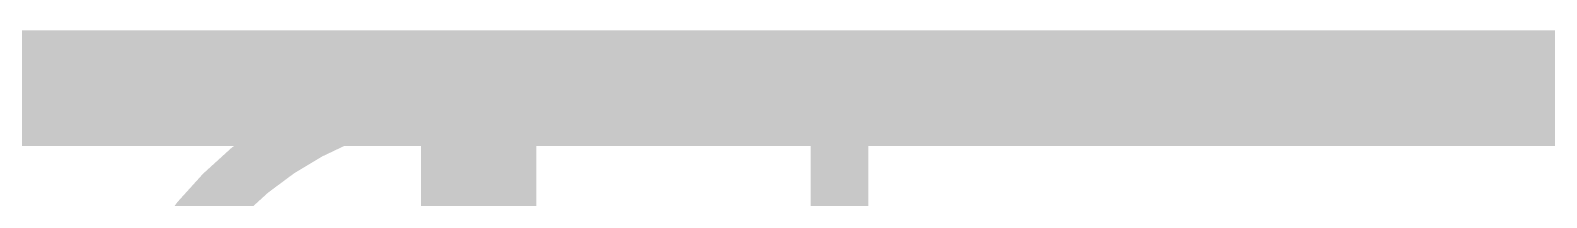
# Model space of a CAD drawing. Extents: x -0.1 to 76.3, y -19.1 to 50.9.
# Drawn here: x 9.85 to 15.19, y 44.07 to 44.65 of the extents above; entities that cross this region are included whole.
import ezdxf

# ---------------------------------------------------------------- set-up
doc = ezdxf.new("R2010")
doc.units = 0
doc.layers.add('1', color=12, linetype='CONTINUOUS')
doc.layers.add('21', color=41, linetype='CONTINUOUS')

msp = doc.modelspace()

# ---------------------------------------------------------------- linework, layer by layer
at = {"layer": '1', "const_width": 0.4064}
for points in [[(11.43, 44.45), (5.08, 44.45)], [(20.32, 44.45), (11.43, 44.45)], [(11.43, 44.45), (11.43, 43.18)]]:
    msp.add_lwpolyline(points, dxfattribs=at)
at = {"layer": '1', "const_width": 0.2032}
for points in [[(11.43, 44.5516, 1), (11.43, 44.3484)], [(11.5316, 44.45, 1), (11.3284, 44.45)], [(11.43, 44.3484, 1), (11.43, 44.5516)]]:
    msp.add_lwpolyline(points, format="xyb", dxfattribs=at)
at = {"layer": '21'}
for points, const_width in [([(11.43, 44.45, 1), (11.43, 41.91)], 0.2032), ([(11.43, 44.5008, 1), (11.43, 44.3992)], 0.1016), ([(11.43, 44.3992, 1), (11.43, 44.5008)], 0.1016), ([(12.7, 44.5008, 1), (12.7, 44.3992)], 0.1016), ([(12.7508, 44.45, 1), (12.6492, 44.45)], 0.1016), ([(12.7, 44.3992, 1), (12.7, 44.5008)], 0.1016)]:
    msp.add_lwpolyline(points, format="xyb", dxfattribs=dict(at, const_width=const_width))
at = {"layer": '21', "const_width": 0.2032}
for points in [[(12.7, 44.45), (11.43, 44.45)], [(24.13, 44.45), (12.7, 44.45)], [(12.7, 41.91), (12.7, 44.45)]]:
    msp.add_lwpolyline(points, dxfattribs=at)

doc.saveas('drawing.dxf')
